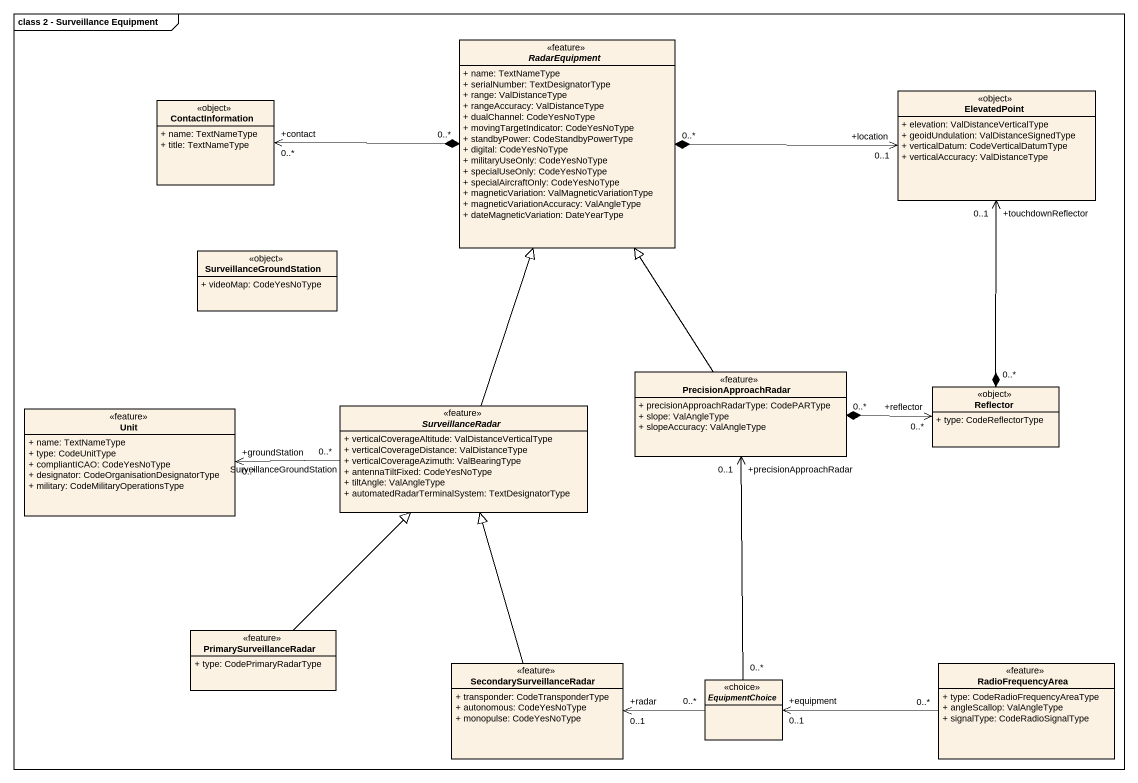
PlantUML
@startuml
mainframe class 2 - Surveillance Equipment
hide circle
hide empty members
skinparam classAttributeIconSize 0
abstract class RadarEquipment <<feature>> {
  + name: TextNameType
  + serialNumber: TextDesignatorType
  + range: ValDistanceType
  + rangeAccuracy: ValDistanceType
  + dualChannel: CodeYesNoType
  + movingTargetIndicator: CodeYesNoType
  + standbyPower: CodeStandbyPowerType
  + digital: CodeYesNoType
  + militaryUseOnly: CodeYesNoType
  + specialUseOnly: CodeYesNoType
  + specialAircraftOnly: CodeYesNoType
  + magneticVariation: ValMagneticVariationType
  + magneticVariationAccuracy: ValAngleType
  + dateMagneticVariation: DateYearType
}
class ContactInformation <<object>> {
  + name: TextNameType
  + title: TextNameType
}
class ElevatedPoint <<object>> {
  + elevation: ValDistanceVerticalType
  + geoidUndulation: ValDistanceSignedType
  + verticalDatum: CodeVerticalDatumType
  + verticalAccuracy: ValDistanceType
}
class SurveillanceGroundStation <<object>> {
  + videoMap: CodeYesNoType
}
class PrecisionApproachRadar <<feature>> {
  + precisionApproachRadarType: CodePARType
  + slope: ValAngleType
  + slopeAccuracy: ValAngleType
}
class Reflector <<object>> {
  + type: CodeReflectorType
}
class Unit <<feature>> {
  + name: TextNameType
  + type: CodeUnitType
  + compliantICAO: CodeYesNoType
  + designator: CodeOrganisationDesignatorType
  + military: CodeMilitaryOperationsType
}
abstract class SurveillanceRadar <<feature>> {
  + verticalCoverageAltitude: ValDistanceVerticalType
  + verticalCoverageDistance: ValDistanceType
  + verticalCoverageAzimuth: ValBearingType
  + antennaTiltFixed: CodeYesNoType
  + tiltAngle: ValAngleType
  + automatedRadarTerminalSystem: TextDesignatorType
}
class PrimarySurveillanceRadar <<feature>> {
  + type: CodePrimaryRadarType
}
class SecondarySurveillanceRadar <<feature>> {
  + transponder: CodeTransponderType
  + autonomous: CodeYesNoType
  + monopulse: CodeYesNoType
}
abstract class EquipmentChoice <<choice>>
class RadioFrequencyArea <<feature>> {
  + type: CodeRadioFrequencyAreaType
  + angleScallop: ValAngleType
  + signalType: CodeRadioSignalType
}
RadarEquipment "0..*" *-left-> "+contact\n0..*" ContactInformation
RadarEquipment "0..*" *-right-> "+location\n0..1" ElevatedPoint
PrecisionApproachRadar -up-|> RadarEquipment
PrecisionApproachRadar "0..*" *-right-> "+reflector\n0..*" Reflector
Reflector "0..*" *-up-> "+touchdownReflector\n0..1" ElevatedPoint
SurveillanceRadar -up-|> RadarEquipment
SurveillanceRadar "0..*" -left-> "+groundStation\n0..*" Unit : SurveillanceGroundStation
PrimarySurveillanceRadar -up-|> SurveillanceRadar
SecondarySurveillanceRadar -up-|> SurveillanceRadar
EquipmentChoice "0..*" -up-> "+precisionApproachRadar\n0..1" PrecisionApproachRadar
EquipmentChoice "0..*" -left-> "+radar\n0..1" SecondarySurveillanceRadar
RadioFrequencyArea "0..*" -left-> "+equipment\n0..1" EquipmentChoice
@enduml
